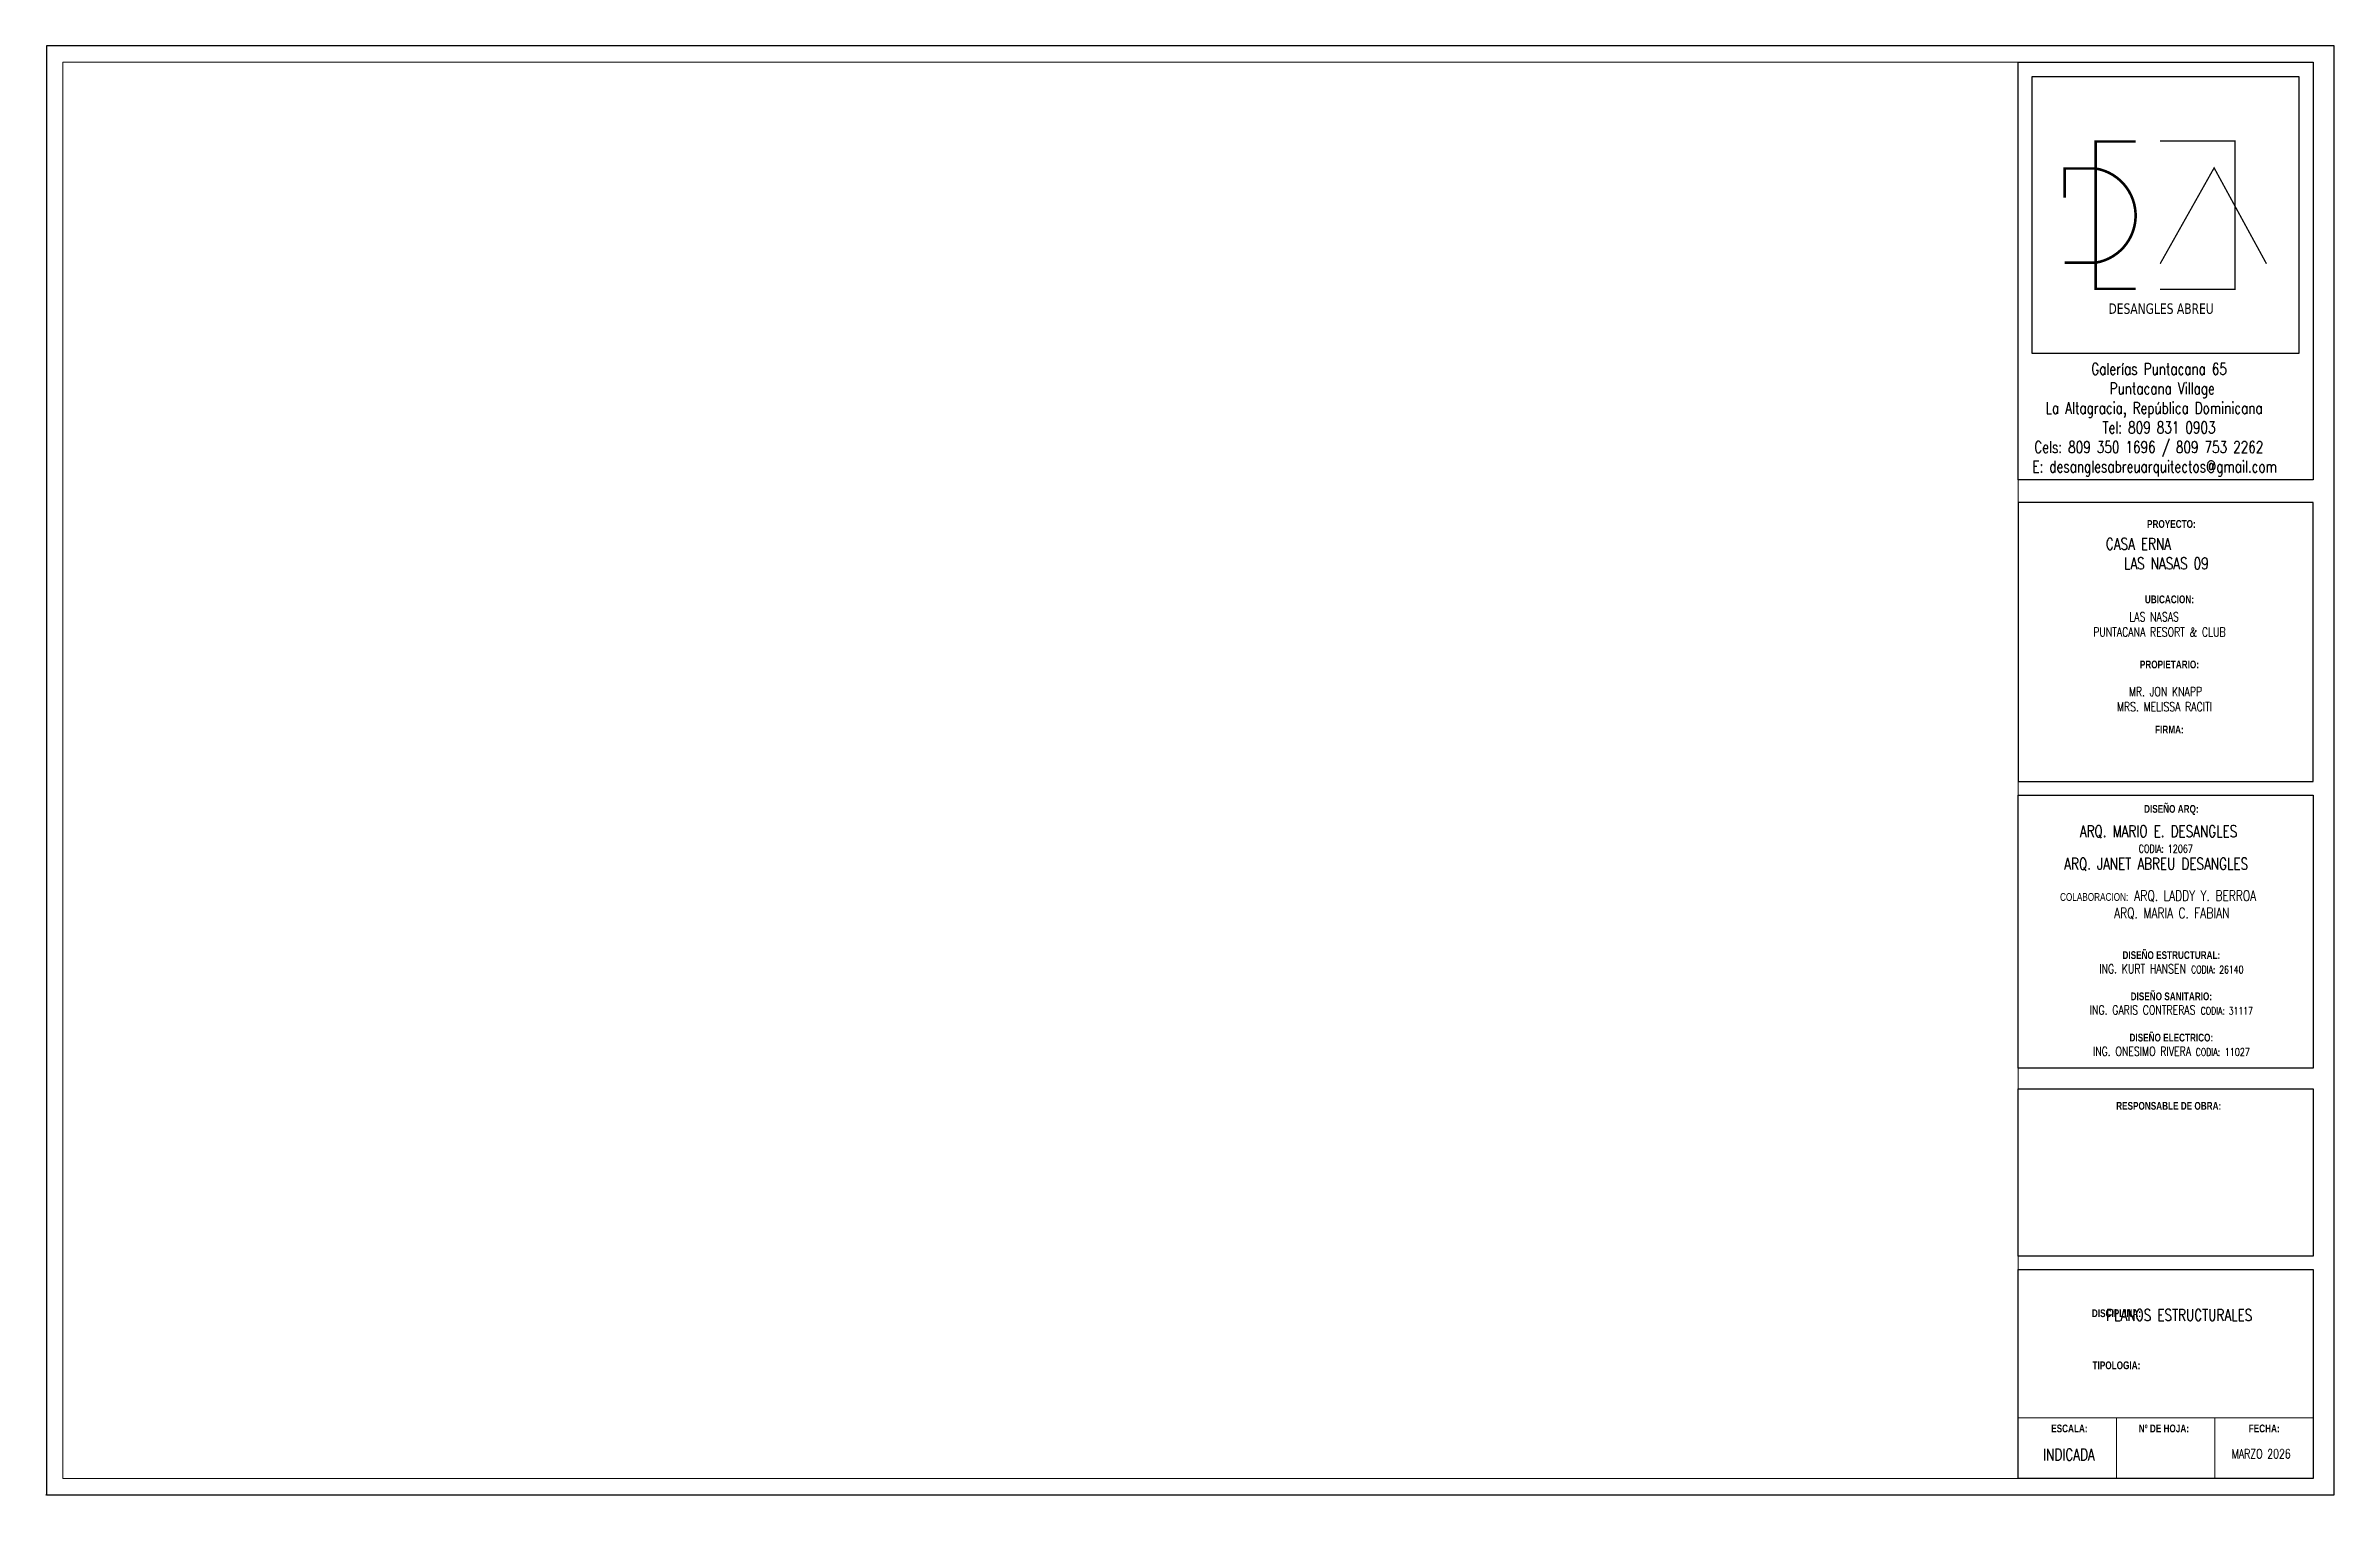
# Model space of a CAD drawing. Header units: metres. Extents: x 0.029 to 0.907, y 0.011 to 0.567.
import ezdxf

# ---------------------------------------------------------------- set-up
doc = ezdxf.new("R2010")
doc.units = ezdxf.units.M
doc.header["$MEASUREMENT"] = 0
doc.layers.get('Defpoints').update_dxf_attribs({"color": 6})
doc.styles.add('Arch-Dim', font='romans.shx', dxfattribs={"width": 0.75})

msp = doc.modelspace()

# ---------------------------------------------------------------- linework, layer by layer
at = {"lineweight": 13}
for p, q in [((0.89903, 0.04056), (0.78579, 0.04056)), ((0.82354, 0.01727), (0.82354, 0.04056)), ((0.86128, 0.01727), (0.86128, 0.04056)), ((0.02854, 0.0108), (0.02854, 0.01092)), ((0.02854, 0.01092), (0.0288, 0.01092))]:
    msp.add_line(p, q, dxfattribs=at)
for points in [[(0.9071, 0.56747), (0.0288, 0.56747), (0.0288, 0.01092), (0.9071, 0.01092)], [(0.78579, 0.56112), (0.89905, 0.56112), (0.89905, 0.4007), (0.78579, 0.4007)], [(0.79111, 0.55564), (0.89357, 0.55564), (0.89357, 0.44931), (0.79111, 0.44931)], [(0.89905, 0.39212), (0.78579, 0.39212), (0.78579, 0.28485), (0.89905, 0.28485)], [(0.78579, 0.27967), (0.89903, 0.27967), (0.89903, 0.17476), (0.78579, 0.17476)], [(0.78579, 0.16683), (0.89903, 0.16683), (0.89903, 0.10266), (0.78579, 0.10266)]]:
    msp.add_lwpolyline(points, close=True)
for points, const_width in [([(0.83088, 0.53069), (0.81554, 0.53069), (0.81554, 0.47412), (0.83088, 0.47412)], 0.001), ([(0.84023, 0.53087), (0.86905, 0.53087), (0.86905, 0.47394), (0.84023, 0.47394)], 0.0005), ([(0.80364, 0.48416), (0.81554, 0.48416), (0.81554, 0.52032), (0.80364, 0.52032), (0.80364, 0.50916)], 0.001), ([(0.84028, 0.48377), (0.86099, 0.52057), (0.88107, 0.48376)], 0.0005)]:
    msp.add_lwpolyline(points, dxfattribs=dict(const_width=const_width))
at = {"const_width": 0.001}
msp.add_lwpolyline([(0.81554, 0.52032, -0.846806), (0.81554, 0.48416, -1.311035)], format="xyb", dxfattribs=at)
msp.add_lwpolyline([(0.87211, 0.09747), (0.89903, 0.09747), (0.89903, 0.01727), (0.78579, 0.01727), (0.78579, 0.09747), (0.89903, 0.09747)])
at = {"layer": 'Defpoints', "color": 255, "lineweight": 13}
msp.add_lwpolyline([(0.03515, 0.56112), (0.78579, 0.56112), (0.78579, 0.01727), (0.03515, 0.01727)], close=True, dxfattribs=at)

# ---------------------------------------------------------------- texts
at = {"style": 'Arch-Dim'}
for s, insert, char_height, width, attachment_point in [('\\pi0.00746;{\\H1.25x; \\fVerdana|b0|i0|c0|p34;\\H1.3072x;DESANGLES ABREU}', (0.8114, 0.46851), 0.0024479, 0.057903, 1), ('\\pi0.02646;{\\H1.25x; \\H1.4706x;Galerías Puntacana 65  \\P\\pi0.03508;Puntacana Village\\P\\pi0.01049;La Altagracia, República Dominicana  \\P\\pi0.03234;Tel: 809 831 0903\\P\\pi0.00615;Cels: 809 350 1696 / 809 753 2262\\P\\pi0.00543;E: desanglesabreuarquitectos@gmail.com}', (0.78579, 0.44561), 0.0024479, 0.1146695, 1), ('{\\H1.25x;              \\H1.47065x;CASA ERNA\\P\\pi0.02897;LAS NASAS 09}', (0.79738, 0.37842), 0.0024479, 0.0944146, 1), ('{\\fArial|b1|i0|c0|p34;PROYECTO:}', (0.84457, 0.38379), 0.003, 0.0660399, 5), ('{\\fArial|b1|i0|c0|p34;UBICACION:\\P\\P\\P\\P\\PPROPIETARIO:\\P\\P\\P\\P\\PFIRMA:}', (0.84383, 0.32985), 0.003, 0.0660399, 5), ('      {\\H0.77778x;LAS NASAS\\PPUNTACANA RESORT & CLUB}', (0.81456, 0.3499), 0.0045, 0.0944146, 1), ('\\pi0.04053,l0.02211,t0.07313;MR. JON KNAPP  \\P\\pi0.0359,t0.06851;MRS. MELISSA RACITI', (0.76564, 0.3212), 0.0035, 0.1452831, 1), ('{\\fArial|b1|i0|c0|p34;DISEÑO ARQ:}', (0.84457, 0.27396), 0.003, 0.0660399, 5), ('\\pi0.01151;{\\H1.25x; \\H1.4706x;ARQ. MARIO E. DESANGLES\\H0.55557x;\\P\\pi0.03569;\\H1.2x;CODIA: 12067\\P\\pi0.00711;\\H1.49995x;ARQ. JANET ABREU DESANGLES\\P\\pi0.04721;\\H0.66669x;\\P\\pi0.0055;\\fArial|b0|i0|c0|p34;COLABORACION:\\Fromans|c0;\\H1.5x; \\H0.88892x;ARQ. LADDY Y. BERROA\\P\\pi0.00985;        ARQ. MARIA C. FABIAN\\P\\pi0.03071;           \\P\\pi0.03221;          }', (0.79633, 0.26807), 0.0024479, 0.0944146, 1), ('{\\fArial|b1|i0|c0|p34;\\P  \\Fromans|c0;\\H1.83825x;\\P\\fArial|b1|i0|c0|p34;\\H0.544x;\\PDISEÑO ESTRUCTURAL:\\P\\Fromans|c0;\\H1.16666x;ING. KURT HANSEN\\H1.10305x; \\H0.75x;CODIA: 26140\\fArial|b1|i0|c0|p34;\\H1.0361x;\\P\\PDISEÑO SANITARIO:\\P\\Fromans|c0;\\H1.16665x;ING.^IGARIS CONTRERAS\\H1.10305x; \\H0.75x;CODIA: 31117\\P\\fArial|b1|i0|c0|p34;\\H1.0361x;\\PDISEÑO ELECTRICO:\\P\\Fromans|c0;\\H1.16665x;ING. ONESIMO RIVERA \\H0.82857x;CODIA:\\H1.20689x; \\H0.85714x;11027}', (0.84457, 0.20924), 0.003, 0.0868059, 5), ('{\\fArial|b1|i0|c0|p34;RESPONSABLE DE OBRA:}', (0.84356, 0.16032), 0.003, 0.0660399, 5), ('{\\fArial|b1|i0|c0|p34;DISCIPLINA:\\P\\P\\P\\PTIPOLOGIA:}', (0.82349, 0.07068), 0.003, 0.0660399, 5), ('\\pi0.01472;{\\H1.25x; \\H1.4706x;PLANOS ESTRUCTURALES}', (0.80322, 0.08228), 0.0024479, 0.0944146, 1), ('{\\fArial|b1|i0|c0|p34;ESCALA:}', (0.80543, 0.03643), 0.003, 0.0660399, 5), ('{\\fArial|b1|i0|c0|p34;Nº DE HOJA:}', (0.8417, 0.03643), 0.003, 0.0660399, 5), ('{\\fArial|b1|i0|c0|p34;FECHA:}', (0.88022, 0.03643), 0.003, 0.0660399, 5), ('INDICADA', (0.79532, 0.02866), 0.0045, 0.103134, 1), ('{\\H1.45833x;MARZO 2026}', (0.86778, 0.02847), 0.0024, 0.0944146, 1)]:
    msp.add_mtext(s, dxfattribs=dict(at, insert=insert, char_height=char_height, width=width, attachment_point=attachment_point))

doc.saveas('drawing.dxf')
